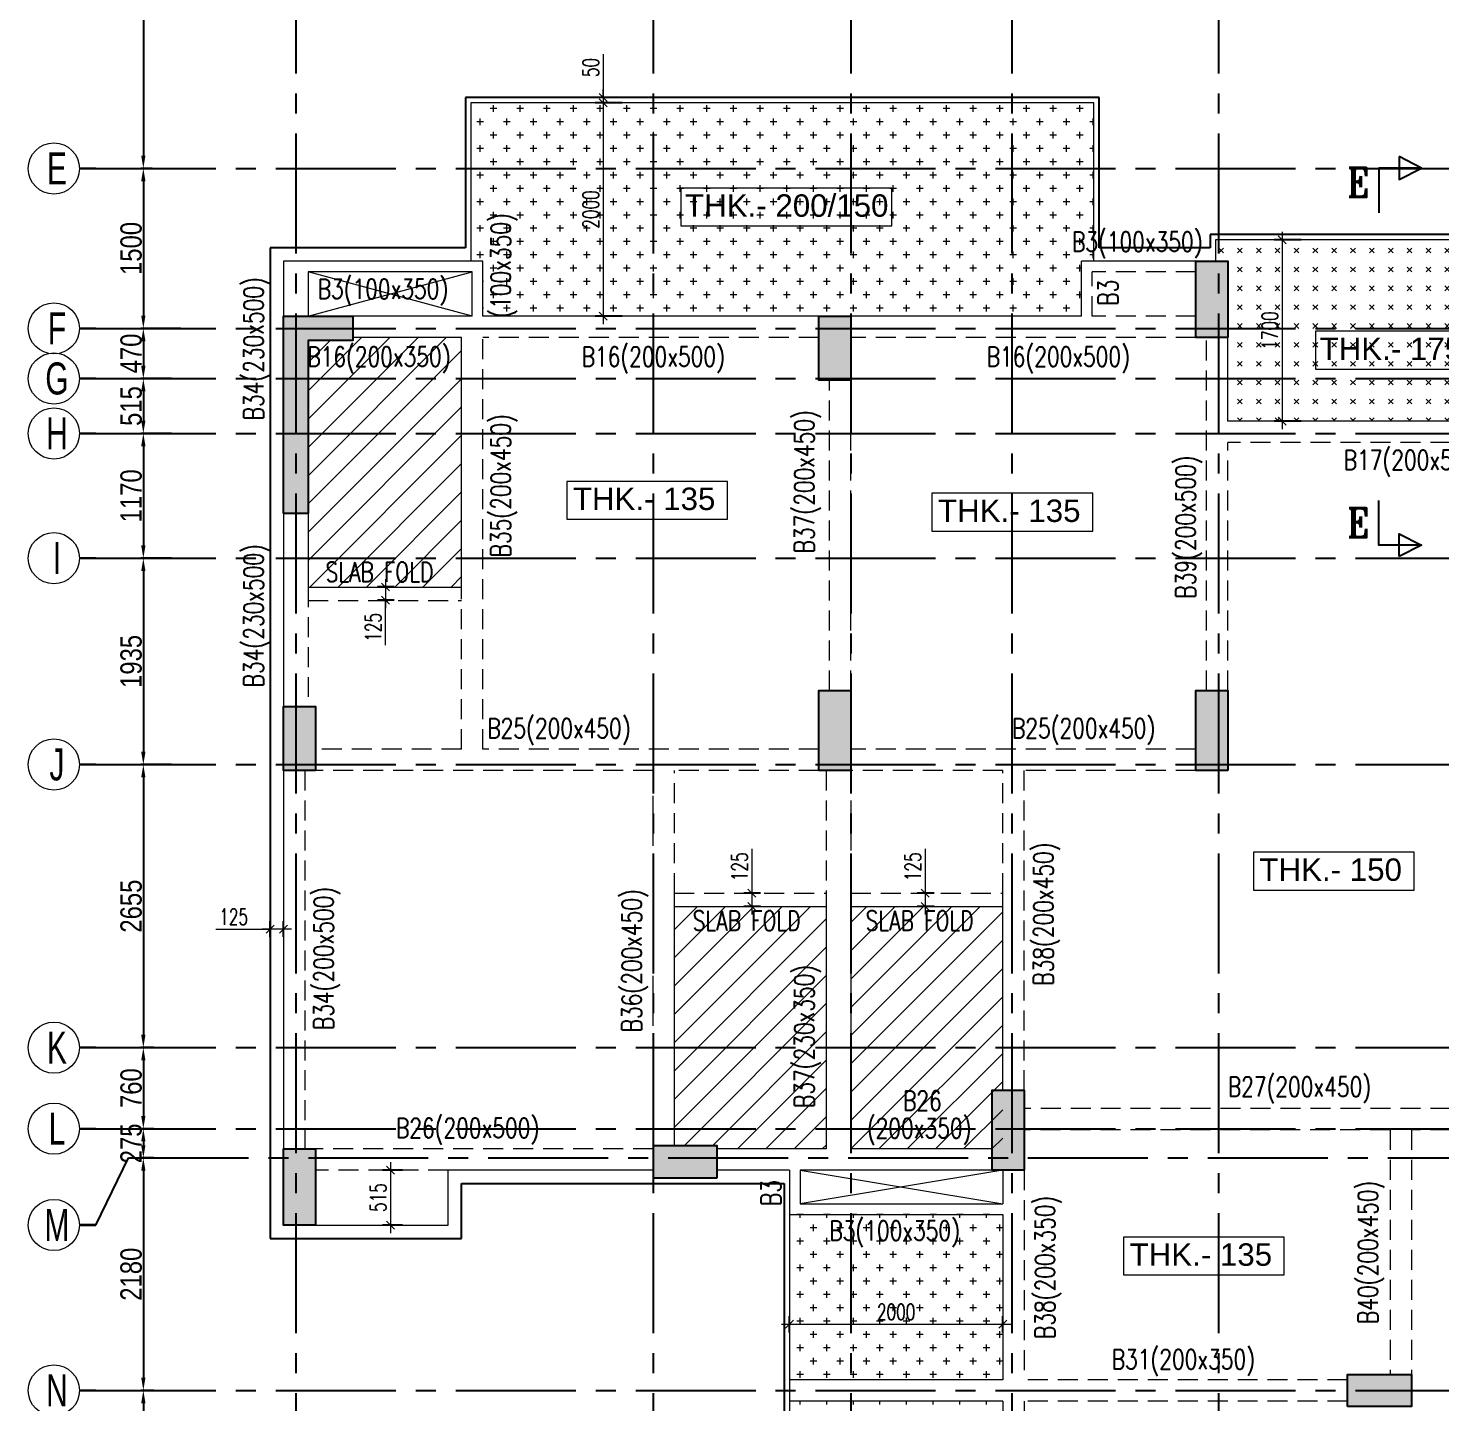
# Model space of a CAD drawing. Header units: millimetres. Extents: x 1255966 to 1543012, y 318612 to 465611.
# Drawn here: x 1363246 to 1376494, y 346053 to 358943 of the extents above; entities that cross this region are included whole.
import ezdxf
from ezdxf.enums import TextEntityAlignment as Align

# ---------------------------------------------------------------- set-up
doc = ezdxf.new("R2010")
doc.units = ezdxf.units.MM
doc.header["$LTSCALE"] = 500
doc.header["$MEASUREMENT"] = 0
doc.header["$PDMODE"] = 34
doc.linetypes.add('HIDDEN', pattern=[0.375, 0.25, -0.125])
doc.linetypes.add('Site$0$CENTER2', pattern=[1.125, 0.75, -0.125, 0.125, -0.125])
doc.layers.get('Defpoints').update_dxf_attribs({"lineweight": 0})
for name, color, linetype in [('3BEAM NO', 6, 'Continuous'), ('GRID', 7, 'Continuous'), ('GRID DIM', 7, 'Continuous'), ('S-COLUMN-HATCH', 253, 'Continuous'), ('S-FRAMING PLAN', 4, 'Continuous'), ('sec', 31, 'Continuous'), ('T BEAM N', 3, 'Continuous'), ('TEXT-20', 3, 'Continuous'), ('TOWER AREA COLUMN.', 6, 'Continuous')]:
    doc.layers.add(name, color=color, linetype=linetype)
for name, color, linetype, lineweight in [('CALL', 1, 'Continuous', 18), ('CUT OUT', 1, 'Continuous', 13), ('dim-M', 1, 'Continuous', 15), ('GRID NO.', 7, 'Continuous', 20), ('HATCH', 1, 'Continuous', 5), ('TEXT 01', 3, 'Continuous', 15), ('TOWER AREA BEAM..', 3, 'Continuous', 20), ('TOWER COL HATCH', 253, 'Continuous', 20)]:
    doc.layers.add(name, color=color, linetype=linetype, lineweight=lineweight)
doc.layers.add('PROJECTION', color=7, linetype='HIDDEN', true_color=0xff4000)
doc.layers.add('STAIR', color=7, linetype='Continuous', true_color=0x3f4f7f)
doc.styles.add('2MM', font='romans.shx', dxfattribs={"width": 0.7})
doc.styles.add('ABHI', font='arial.ttf')
doc.styles.add('D50', font='arial.ttf', dxfattribs={"width": 0.8})
doc.styles.add('RT', font='romant.shx', dxfattribs={"height": 8})
doc.styles.add('S-T', font='romans.shx')
doc.dimstyles.new('INNER DIM', dxfattribs={"dimtxt": 200, "dimasz": 120, "dimexe": 25, "dimexo": 25, "dimgap": 12, "dimtad": 1, "dimdec": 0, "dimrnd": 5, "dimzin": 0, "dimdsep": 46, "dimtxsty": 'D50', "dimcen": 0.09, "dimdle": 25, "dimclrt": 6, "dimadec": 0, "dimazin": 0, "dimtfac": 1, "dimtdec": 0, "dimtofl": 0, "dimtmove": 1, "dimatfit": 3, "dimfxl": 75, "dimtolj": 1, "dimtzin": 0, "dimarcsym": 0})
doc.dimstyles.new('RAJESH', dxfattribs={"dimtxt": 200, "dimasz": 180, "dimexe": 100, "dimexo": 250, "dimgap": 50, "dimtad": 2, "dimdec": 0, "dimrnd": 5, "dimzin": 1, "dimdsep": 46, "dimtxsty": '2MM', "dimblk": 'OBLIQUE', "dimcen": 0, "dimdle": 100, "dimclrd": 1, "dimclre": 1, "dimclrt": 3, "dimadec": 0, "dimazin": 0, "dimtfac": 1, "dimtdec": 0, "dimtix": 1, "dimtmove": 2, "dimatfit": 3, "dimfxl": 1, "dimtolj": 1, "dimlwd": -1, "dimarcsym": 0})
pattern_1 = [(90, (-1381890.62, -304839.69), (-125, 125), [62.5, -187.5]), (180, (-1381859.37, -304808.44), (-125, -125), [62.5, -187.5])]
pattern_2 = [(45, (-1381890.62, -304839.69), (-132.582521, 132.582521), [])]

# ---------------------------------------------------------------- blocks, each defined once
blk = doc.blocks.new('A$Ca8bcdc7a')
at = {"layer": 'HATCH', "ltscale": 10}
h = blk.add_hatch(dxfattribs=at)
h.set_pattern_fill('CROSS', color=1, scale=500, angle=90)
h.set_pattern_definition(pattern_1)
h.paths.add_polyline_path([(-11230, -1285), (-10930, -1285), (-8765, -1285), (-8765, -770), (-8650, -770), (-8650, -389), (-8650, 715), (-14495, 715), (-14495, -770), (-14380, -770), (-14380, -1285)])
h = blk.add_hatch(dxfattribs=at)
h.set_pattern_fill('CROSS', color=1, scale=500, angle=45)
h.set_pattern_definition([(45, (-1381890.62, -304839.69), (0, 176.776695), [62.5, -187.5]), (135, (-1381846.42, -304839.69), (-176.776695, 1e-14), [62.5, -187.5])])
h.paths.add_polyline_path([(-7395, -2270), (-3880, -2270), (-3880, -570), (-7510, -570), (-7510, -770), (-7395, -770)])
h = blk.add_hatch(dxfattribs=at)
h.set_pattern_fill('ANSI31', color=1, scale=1500)
h.set_pattern_definition(pattern_2)
h.paths.add_polyline_path([(-14580, -3825), (-14580, -1485), (-15600, -1485), (-15600, -1515), (-16020, -1515), (-16020, -3135), (-16020, -3825)])
h = blk.add_hatch(dxfattribs=at)
h.set_pattern_fill('ANSI31', color=1, scale=1500)
h.set_pattern_definition(pattern_2)
h.paths.add_polyline_path([(-11160, -6820), (-12585, -6820), (-12585, -9065), (-12185, -9065), (-12185, -9095), (-11160, -9095)])
h = blk.add_hatch(dxfattribs=at)
h.set_pattern_fill('ANSI31', color=1, scale=1500)
h.set_pattern_definition(pattern_2)
h.paths.add_polyline_path([(-9505, -6820), (-10930, -6820), (-10930, -8545), (-10930, -9095), (-9505, -9095)])
h = blk.add_hatch(dxfattribs=at)
h.set_pattern_fill('CROSS', color=1, scale=500, angle=90)
h.set_pattern_definition(pattern_1)
h.paths.add_polyline_path([(-9505, -9710), (-11505, -9710), (-11505, -11260), (-9505, -11260)])
h = blk.add_hatch(dxfattribs=at)
h.set_pattern_fill('CROSS', color=1, scale=500, angle=90)
h.set_pattern_definition(pattern_1)
h.paths.add_polyline_path([(-9505, -11460), (-11505, -11460), (-11505, -13010), (-9505, -13010)])
at = {"layer": 'CUT OUT', "color": 1, "ltscale": 10}
for p, q in [((-16020, -1285), (-14480, -870)), ((-14480, -1285), (-16020, -870)), ((-11405, -9295), (-9505, -9610)), ((-9505, -9295), (-11405, -9610))]:
    blk.add_line(p, q, dxfattribs=at)
at = {"layer": 'S-FRAMING PLAN', "color": 3, "linetype": 'ByBlock', "lineweight": 20, "ltscale": 10}
for p, q in [((-8650, -770), (-8650, -389)), ((-14380, -770), (-16250, -770)), ((-16250, -770), (-16250, -1285)), ((-14380, -1285), (-14380, -770)), ((-8765, -1285), (-8765, -770)), ((-7695, -770), (-8765, -770)), ((-14480, -870), (-16020, -870)), ((-16020, -870), (-16020, -1285)), ((-14480, -1285), (-14480, -870)), ((-14480, -1285), (-15600, -1285)), ((-11230, -1285), (-14380, -1285)), ((-8765, -1285), (-10930, -1285)), ((-14580, -1485), (-15600, -1485)), ((-14580, -3825), (-14580, -1485)), ((-7395, -2270), (-7395, -1485)), ((-4180, -2270), (-7395, -2270)), ((-16250, -3135), (-16250, -4945)), ((-16020, -3135), (-16020, -3825)), ((-16020, -3825), (-14580, -3825)), ((-16250, -5545), (-16250, -9095)), ((-12585, -9065), (-12585, -6695)), ((-9505, -8545), (-9505, -6695)), ((-12585, -6820), (-11160, -6820)), ((-11160, -6820), (-11160, -9095)), ((-10930, -6820), (-10930, -9095)), ((-10930, -6820), (-9505, -6820)), ((-11160, -9095), (-12185, -9095)), ((-9605, -9095), (-10930, -9095)), ((-12785, -9295), (-14705, -9295)), ((-11505, -9295), (-12185, -9295)), ((-11505, -9295), (-11505, -9710)), ((-11405, -9295), (-11405, -9610)), ((-9605, -9295), (-11405, -9295)), ((-9505, -9295), (-9505, -9610)), ((-11405, -9610), (-9505, -9610)), ((-11505, -9710), (-11505, -13425)), ((-11505, -9710), (-9505, -9710)), ((-9505, -9710), (-9505, -11260)), ((-9505, -11260), (-11505, -11260)), ((-9505, -11460), (-11505, -11460)), ((-9505, -11460), (-9505, -13010))]:
    blk.add_line(p, q, dxfattribs=at)
for points in [[(-8650, -417), (-8650, 715), (-14495, 715), (-14495, -770)], [(-3880, -2270), (-3880, -570), (-7510, -570), (-7510, -770)], [(-15950, -9810), (-14705, -9810), (-14705, -9295)]]:
    blk.add_lwpolyline(points, dxfattribs=at)
at = {"layer": 'TOWER AREA BEAM..', "color": 3, "linetype": 'HIDDEN', "ltscale": 1.5}
for p, q in [((-8665, -1285), (-8665, -870)), ((-7695, -870), (-8665, -870)), ((-7695, -1285), (-8665, -1285)), ((-11230, -1485), (-14380, -1485)), ((-14380, -5345), (-14380, -1485)), ((-7695, -1485), (-10930, -1485)), ((-7595, -4795), (-7595, -1485)), ((-11130, -4795), (-11130, -1885)), ((-10930, -4795), (-10930, -1885)), ((-7395, -4795), (-7395, -2470)), ((-4180, -2470), (-7395, -2470)), ((-16020, -3825), (-16020, -4945)), ((-14580, -5345), (-14580, -3825)), ((-16020, -3950), (-14580, -3950)), ((-14580, -5345), (-15950, -5345)), ((-11230, -5345), (-14380, -5345)), ((-7695, -5345), (-10930, -5345)), ((-16050, -5545), (-16050, -9095)), ((-12785, -5545), (-15950, -5545)), ((-12785, -9065), (-12785, -5545)), ((-11230, -5545), (-12585, -5545)), ((-12585, -6695), (-12585, -5545)), ((-11160, -5545), (-11160, -6820)), ((-9505, -5545), (-10930, -5545)), ((-10930, -5545), (-10930, -6820)), ((-9505, -6695), (-9505, -5545)), ((-9305, -8545), (-9305, -5545)), ((-7695, -5545), (-9305, -5545)), ((-12585, -6695), (-11160, -6695)), ((-10930, -6695), (-9505, -6695)), ((-4180, -8715), (-9305, -8715)), ((-5870, -8915), (-9305, -8915)), ((-5870, -8915), (-5870, -11210)), ((-4180, -8915), (-5670, -8915)), ((-5670, -8915), (-5670, -11210)), ((-12785, -9095), (-15950, -9095)), ((-14705, -9295), (-15950, -9295)), ((-9305, -9295), (-9305, -11260)), ((-6270, -11260), (-9305, -11260)), ((-9305, -11460), (-9305, -13425)), ((-6270, -11460), (-9305, -11460))]:
    blk.add_line(p, q, dxfattribs=at)
blk = doc.blocks.new('GRID MARK')
at = {"layer": 'GRID NO.', "const_width": 50}
blk.add_lwpolyline([(0, -541), (0, -891)], dxfattribs=at)
at = {"layer": 'GRID NO.'}
blk.add_circle((0, 0), 541, dxfattribs=at)
at = {"layer": 'GRID NO.', "style": 'D50', "width": 0.8}
blk.add_attdef('Y1', text='', height=500, dxfattribs=at).set_placement((-33, -267), align=Align.CENTER)
blk = doc.blocks.new('*D56')
at = {"layer": 'Defpoints', "color": 0, "linetype": 'Continuous', "transparency": 16777216}
for p in [(1364433, 250049), (1364325, 246784), (1364433, 246784)]:
    blk.add_point(p, dxfattribs=at)
at = {"layer": 'GRID DIM', "color": 0, "linetype": 'Continuous', "lineweight": -2, "transparency": 16777216}
for p, q in [((1364408, 250049), (1364300, 250049)), ((1364408, 246784), (1364300, 246784))]:
    blk.add_line(p, q, dxfattribs=at)
at = {"layer": 'GRID DIM', "linetype": 'Continuous', "lineweight": -2, "transparency": 16777216}
blk.add_line((1364325, 249929), (1364325, 246904), dxfattribs=at)
at = {"layer": 'GRID DIM', "linetype": 'Continuous', "transparency": 16777216}
for points in [[(1364305, 249929), (1364345, 249929), (1364325, 250049)], [(1364305, 246904), (1364345, 246904), (1364325, 246784)]]:
    blk.add_solid(points, dxfattribs=at)
at = {"layer": 'GRID DIM', "linetype": 'Continuous', "transparency": 16777216, "insert": (1364211, 248416), "char_height": 200, "attachment_point": 5, "rotation": 90, "style": 'D50'}
blk.add_mtext('\\A1;3265', dxfattribs=at)
blk = doc.blocks.new('*D57')
at = {"layer": 'Defpoints', "color": 0, "linetype": 'Continuous', "transparency": 16777216}
for p in [(1364433, 246784), (1364325, 245284), (1364703, 245284)]:
    blk.add_point(p, dxfattribs=at)
at = {"layer": 'GRID DIM', "color": 0, "linetype": 'Continuous', "lineweight": -2, "transparency": 16777216}
for p, q in [((1364408, 246784), (1364300, 246784)), ((1364678, 245284), (1364300, 245284))]:
    blk.add_line(p, q, dxfattribs=at)
at = {"layer": 'GRID DIM', "linetype": 'Continuous', "lineweight": -2, "transparency": 16777216}
blk.add_line((1364325, 246664), (1364325, 245404), dxfattribs=at)
at = {"layer": 'GRID DIM', "linetype": 'Continuous', "transparency": 16777216}
for points in [[(1364305, 246664), (1364345, 246664), (1364325, 246784)], [(1364305, 245404), (1364345, 245404), (1364325, 245284)]]:
    blk.add_solid(points, dxfattribs=at)
at = {"layer": 'GRID DIM', "linetype": 'Continuous', "transparency": 16777216, "insert": (1364211, 246034), "char_height": 200, "attachment_point": 5, "rotation": 90, "style": 'D50'}
blk.add_mtext('\\A1;1500', dxfattribs=at)
blk = doc.blocks.new('*D58')
at = {"layer": 'Defpoints', "color": 0, "linetype": 'Continuous', "transparency": 16777216}
for p in [(1364703, 245284), (1364325, 244814), (1364613, 244814)]:
    blk.add_point(p, dxfattribs=at)
at = {"layer": 'GRID DIM', "color": 0, "linetype": 'Continuous', "lineweight": -2, "transparency": 16777216}
for p, q in [((1364678, 245284), (1364300, 245284)), ((1364588, 244814), (1364300, 244814))]:
    blk.add_line(p, q, dxfattribs=at)
at = {"layer": 'GRID DIM', "linetype": 'Continuous', "lineweight": -2, "transparency": 16777216}
blk.add_line((1364325, 245164), (1364325, 244934), dxfattribs=at)
at = {"layer": 'GRID DIM', "linetype": 'Continuous', "transparency": 16777216}
for points in [[(1364305, 245164), (1364345, 245164), (1364325, 245284)], [(1364305, 244934), (1364345, 244934), (1364325, 244814)]]:
    blk.add_solid(points, dxfattribs=at)
at = {"layer": 'GRID DIM', "linetype": 'Continuous', "transparency": 16777216, "insert": (1364211, 245049), "char_height": 200, "attachment_point": 5, "rotation": 90, "style": 'D50'}
blk.add_mtext('\\A1;470', dxfattribs=at)
blk = doc.blocks.new('*D59')
at = {"layer": 'Defpoints', "color": 0, "linetype": 'Continuous', "transparency": 16777216}
for p in [(1364613, 244814), (1364325, 244299), (1364613, 244299)]:
    blk.add_point(p, dxfattribs=at)
at = {"layer": 'GRID DIM', "color": 0, "linetype": 'Continuous', "lineweight": -2, "transparency": 16777216}
for p, q in [((1364588, 244814), (1364300, 244814)), ((1364588, 244299), (1364300, 244299))]:
    blk.add_line(p, q, dxfattribs=at)
at = {"layer": 'GRID DIM', "linetype": 'Continuous', "lineweight": -2, "transparency": 16777216}
blk.add_line((1364325, 244694), (1364325, 244419), dxfattribs=at)
at = {"layer": 'GRID DIM', "linetype": 'Continuous', "transparency": 16777216}
for points in [[(1364305, 244694), (1364345, 244694), (1364325, 244814)], [(1364305, 244419), (1364345, 244419), (1364325, 244299)]]:
    blk.add_solid(points, dxfattribs=at)
at = {"layer": 'GRID DIM', "linetype": 'Continuous', "transparency": 16777216, "insert": (1364211, 244556), "char_height": 200, "attachment_point": 5, "rotation": 90, "style": 'D50'}
blk.add_mtext('\\A1;515', dxfattribs=at)
blk = doc.blocks.new('*D60')
at = {"layer": 'Defpoints', "color": 0, "linetype": 'Continuous', "transparency": 16777216}
for p in [(1364613, 244299), (1364325, 243129), (1364613, 243129)]:
    blk.add_point(p, dxfattribs=at)
at = {"layer": 'GRID DIM', "color": 0, "linetype": 'Continuous', "lineweight": -2, "transparency": 16777216}
for p, q in [((1364588, 244299), (1364300, 244299)), ((1364588, 243129), (1364300, 243129))]:
    blk.add_line(p, q, dxfattribs=at)
at = {"layer": 'GRID DIM', "linetype": 'Continuous', "lineweight": -2, "transparency": 16777216}
blk.add_line((1364325, 244179), (1364325, 243249), dxfattribs=at)
at = {"layer": 'GRID DIM', "linetype": 'Continuous', "transparency": 16777216}
for points in [[(1364305, 244179), (1364345, 244179), (1364325, 244299)], [(1364305, 243249), (1364345, 243249), (1364325, 243129)]]:
    blk.add_solid(points, dxfattribs=at)
at = {"layer": 'GRID DIM', "linetype": 'Continuous', "transparency": 16777216, "insert": (1364211, 243714), "char_height": 200, "attachment_point": 5, "rotation": 90, "style": 'D50'}
blk.add_mtext('\\A1;1170', dxfattribs=at)
blk = doc.blocks.new('*D61')
at = {"layer": 'Defpoints', "color": 0, "linetype": 'Continuous', "transparency": 16777216}
for p in [(1364613, 243129), (1364325, 241194), (1364613, 241194)]:
    blk.add_point(p, dxfattribs=at)
at = {"layer": 'GRID DIM', "color": 0, "linetype": 'Continuous', "lineweight": -2, "transparency": 16777216}
for p, q in [((1364588, 243129), (1364300, 243129)), ((1364588, 241194), (1364300, 241194))]:
    blk.add_line(p, q, dxfattribs=at)
at = {"layer": 'GRID DIM', "linetype": 'Continuous', "lineweight": -2, "transparency": 16777216}
blk.add_line((1364325, 243009), (1364325, 241314), dxfattribs=at)
at = {"layer": 'GRID DIM', "linetype": 'Continuous', "transparency": 16777216}
for points in [[(1364305, 243009), (1364345, 243009), (1364325, 243129)], [(1364305, 241314), (1364345, 241314), (1364325, 241194)]]:
    blk.add_solid(points, dxfattribs=at)
at = {"layer": 'GRID DIM', "linetype": 'Continuous', "transparency": 16777216, "insert": (1364211, 242161), "char_height": 200, "attachment_point": 5, "rotation": 90, "style": 'D50'}
blk.add_mtext('\\A1;1935', dxfattribs=at)
blk = doc.blocks.new('*D62')
at = {"layer": 'Defpoints', "color": 0, "linetype": 'Continuous', "transparency": 16777216}
for p in [(1364613, 241194), (1364325, 238539), (1364447, 238539)]:
    blk.add_point(p, dxfattribs=at)
at = {"layer": 'GRID DIM', "color": 0, "linetype": 'Continuous', "lineweight": -2, "transparency": 16777216}
for p, q in [((1364588, 241194), (1364300, 241194)), ((1364422, 238539), (1364300, 238539))]:
    blk.add_line(p, q, dxfattribs=at)
at = {"layer": 'GRID DIM', "linetype": 'Continuous', "lineweight": -2, "transparency": 16777216}
blk.add_line((1364325, 241074), (1364325, 238659), dxfattribs=at)
at = {"layer": 'GRID DIM', "linetype": 'Continuous', "transparency": 16777216}
for points in [[(1364305, 241074), (1364345, 241074), (1364325, 241194)], [(1364305, 238659), (1364345, 238659), (1364325, 238539)]]:
    blk.add_solid(points, dxfattribs=at)
at = {"layer": 'GRID DIM', "linetype": 'Continuous', "transparency": 16777216, "insert": (1364211, 239866), "char_height": 200, "attachment_point": 5, "rotation": 90, "style": 'D50'}
blk.add_mtext('\\A1;2655', dxfattribs=at)
blk = doc.blocks.new('*D63')
at = {"layer": 'Defpoints', "color": 0, "linetype": 'Continuous', "transparency": 16777216}
for p in [(1364447, 238539), (1364325, 237779), (1364447, 237779)]:
    blk.add_point(p, dxfattribs=at)
at = {"layer": 'GRID DIM', "color": 0, "linetype": 'Continuous', "lineweight": -2, "transparency": 16777216}
for p, q in [((1364422, 238539), (1364300, 238539)), ((1364422, 237779), (1364300, 237779))]:
    blk.add_line(p, q, dxfattribs=at)
at = {"layer": 'GRID DIM', "linetype": 'Continuous', "lineweight": -2, "transparency": 16777216}
blk.add_line((1364325, 238419), (1364325, 237899), dxfattribs=at)
at = {"layer": 'GRID DIM', "linetype": 'Continuous', "transparency": 16777216}
for points in [[(1364305, 238419), (1364345, 238419), (1364325, 238539)], [(1364305, 237899), (1364345, 237899), (1364325, 237779)]]:
    blk.add_solid(points, dxfattribs=at)
at = {"layer": 'GRID DIM', "linetype": 'Continuous', "transparency": 16777216, "insert": (1364211, 238159), "char_height": 200, "attachment_point": 5, "rotation": 90, "style": 'D50'}
blk.add_mtext('\\A1;760', dxfattribs=at)
blk = doc.blocks.new('*D64')
at = {"layer": 'Defpoints', "color": 0, "linetype": 'Continuous', "transparency": 16777216}
for p in [(1364447, 237779), (1364325, 237504), (1364447, 237504)]:
    blk.add_point(p, dxfattribs=at)
at = {"layer": 'GRID DIM', "color": 0, "linetype": 'Continuous', "lineweight": -2, "transparency": 16777216}
for p, q in [((1364422, 237779), (1364300, 237779)), ((1364422, 237504), (1364300, 237504))]:
    blk.add_line(p, q, dxfattribs=at)
at = {"layer": 'GRID DIM', "linetype": 'Continuous', "lineweight": -2, "transparency": 16777216}
blk.add_line((1364325, 237659), (1364325, 237624), dxfattribs=at)
at = {"layer": 'GRID DIM', "linetype": 'Continuous', "transparency": 16777216}
for points in [[(1364305, 237659), (1364345, 237659), (1364325, 237779)], [(1364305, 237624), (1364345, 237624), (1364325, 237504)]]:
    blk.add_solid(points, dxfattribs=at)
at = {"layer": 'GRID DIM', "linetype": 'Continuous', "transparency": 16777216, "insert": (1364211, 237641), "char_height": 200, "attachment_point": 5, "rotation": 90, "style": 'D50'}
blk.add_mtext('\\A1;275', dxfattribs=at)
blk = doc.blocks.new('*D65')
at = {"layer": 'Defpoints', "color": 0, "linetype": 'Continuous', "transparency": 16777216}
for p in [(1364447, 237504), (1364325, 235324), (1364447, 235324)]:
    blk.add_point(p, dxfattribs=at)
at = {"layer": 'GRID DIM', "color": 0, "linetype": 'Continuous', "lineweight": -2, "transparency": 16777216}
for p, q in [((1364422, 237504), (1364300, 237504)), ((1364422, 235324), (1364300, 235324))]:
    blk.add_line(p, q, dxfattribs=at)
at = {"layer": 'GRID DIM', "linetype": 'Continuous', "lineweight": -2, "transparency": 16777216}
blk.add_line((1364325, 237384), (1364325, 235444), dxfattribs=at)
at = {"layer": 'GRID DIM', "linetype": 'Continuous', "transparency": 16777216}
for points in [[(1364305, 237384), (1364345, 237384), (1364325, 237504)], [(1364305, 235444), (1364345, 235444), (1364325, 235324)]]:
    blk.add_solid(points, dxfattribs=at)
at = {"layer": 'GRID DIM', "linetype": 'Continuous', "transparency": 16777216, "insert": (1364211, 236414), "char_height": 200, "attachment_point": 5, "rotation": 90, "style": 'D50'}
blk.add_mtext('\\A1;2180', dxfattribs=at)
blk = doc.blocks.new('*D66')
at = {"layer": 'Defpoints', "color": 0, "linetype": 'Continuous', "transparency": 16777216}
for p in [(1364447, 235324), (1364325, 233144), (1364447, 233144)]:
    blk.add_point(p, dxfattribs=at)
at = {"layer": 'GRID DIM', "color": 0, "linetype": 'Continuous', "lineweight": -2, "transparency": 16777216}
for p, q in [((1364422, 235324), (1364300, 235324)), ((1364422, 233144), (1364300, 233144))]:
    blk.add_line(p, q, dxfattribs=at)
at = {"layer": 'GRID DIM', "linetype": 'Continuous', "lineweight": -2, "transparency": 16777216}
blk.add_line((1364325, 235204), (1364325, 233264), dxfattribs=at)
at = {"layer": 'GRID DIM', "linetype": 'Continuous', "transparency": 16777216}
for points in [[(1364305, 235204), (1364345, 235204), (1364325, 235324)], [(1364305, 233264), (1364345, 233264), (1364325, 233144)]]:
    blk.add_solid(points, dxfattribs=at)
at = {"layer": 'GRID DIM', "linetype": 'Continuous', "transparency": 16777216, "insert": (1364211, 234234), "char_height": 200, "attachment_point": 5, "rotation": 90, "style": 'D50'}
blk.add_mtext('\\A1;2180', dxfattribs=at)
blk = doc.blocks.new('_Oblique')
at = {"color": 0, "linetype": 'ByBlock', "lineweight": -2}
blk.add_line((-0.5, -0.5), (0.5, 0.5), dxfattribs=at)
blk = doc.blocks.new('*D69')
at = {"layer": 'Defpoints', "color": 0, "ltscale": 100, "transparency": 16777216}
for p in [(1366718, 353703), (1366596, 353578), (1366718, 353578)]:
    blk.add_point(p, dxfattribs=at)
at = {"layer": 'dim-M', "color": 1, "ltscale": 100, "transparency": 16777216}
for p, q in [((1366596, 353778), (1366596, 353503)), ((1366596, 353156), (1366596, 353578))]:
    blk.add_line(p, q, dxfattribs=at)
at = {"layer": 'dim-M', "color": 1, "lineweight": -2, "ltscale": 100, "transparency": 16777216}
for p, q in [((1366678, 353703), (1366521, 353703)), ((1366678, 353578), (1366521, 353578))]:
    blk.add_line(p, q, dxfattribs=at)
at = {"layer": 'dim-M', "color": 1, "ltscale": 100, "transparency": 16777216, "xscale": 75, "yscale": 75, "zscale": 75}
for p, rotation in [((1366596, 353703), 90), ((1366596, 353578), 270)]:
    blk.add_blockref('_Oblique', p, dxfattribs=dict(at, rotation=rotation))
at = {"layer": 'dim-M', "color": 3, "ltscale": 100, "transparency": 16777216, "insert": (1366481, 353324), "char_height": 150, "attachment_point": 5, "rotation": 90, "style": '2MM'}
blk.add_mtext('\\A1;125', dxfattribs=at)
blk = doc.blocks.new('*D70')
at = {"layer": 'Defpoints', "color": 0, "ltscale": 100, "transparency": 16777216}
for p in [(1370155, 350833), (1370033, 350708), (1370155, 350708)]:
    blk.add_point(p, dxfattribs=at)
at = {"layer": 'dim-M', "color": 1, "ltscale": 100, "transparency": 16777216}
for p, q in [((1370033, 351246), (1370033, 350833)), ((1370033, 350908), (1370033, 350633))]:
    blk.add_line(p, q, dxfattribs=at)
at = {"layer": 'dim-M', "color": 1, "lineweight": -2, "ltscale": 100, "transparency": 16777216}
for p, q in [((1370115, 350833), (1369958, 350833)), ((1370115, 350708), (1369958, 350708))]:
    blk.add_line(p, q, dxfattribs=at)
at = {"layer": 'dim-M', "color": 1, "ltscale": 100, "transparency": 16777216, "xscale": 75, "yscale": 75, "zscale": 75}
for p, rotation in [((1370033, 350833), 90), ((1370033, 350708), 270)]:
    blk.add_blockref('_Oblique', p, dxfattribs=dict(at, rotation=rotation))
at = {"layer": 'dim-M', "color": 3, "ltscale": 100, "transparency": 16777216, "insert": (1369918, 351079), "char_height": 150, "attachment_point": 5, "rotation": 90, "style": '2MM'}
blk.add_mtext('\\A1;125', dxfattribs=at)
blk = doc.blocks.new('*D75')
at = {"layer": 'Defpoints', "color": 0, "ltscale": 100, "transparency": 16777216}
for p in [(1371782, 350833), (1371659, 350708), (1371782, 350708)]:
    blk.add_point(p, dxfattribs=at)
at = {"layer": 'dim-M', "color": 1, "ltscale": 100, "transparency": 16777216}
for p, q in [((1371659, 351246), (1371659, 350833)), ((1371659, 350908), (1371659, 350633))]:
    blk.add_line(p, q, dxfattribs=at)
at = {"layer": 'dim-M', "color": 1, "lineweight": -2, "ltscale": 100, "transparency": 16777216}
for p, q in [((1371742, 350833), (1371584, 350833)), ((1371742, 350708), (1371584, 350708))]:
    blk.add_line(p, q, dxfattribs=at)
at = {"layer": 'dim-M', "color": 1, "ltscale": 100, "transparency": 16777216, "xscale": 75, "yscale": 75, "zscale": 75}
for p, rotation in [((1371659, 350833), 90), ((1371659, 350708), 270)]:
    blk.add_blockref('_Oblique', p, dxfattribs=dict(at, rotation=rotation))
at = {"layer": 'dim-M', "color": 3, "ltscale": 100, "transparency": 16777216, "insert": (1371544, 351079), "char_height": 150, "attachment_point": 5, "rotation": 90, "style": '2MM'}
blk.add_mtext('\\A1;125', dxfattribs=at)
blk = doc.blocks.new('3tgra')
at = {"layer": 'TOWER COL HATCH'}
h = blk.add_hatch(color=253, dxfattribs=at)
h.dxf.hatch_style = 1
h.paths.add_polyline_path([(1374496, 84657), (1374196, 84657), (1374196, 85372), (1374496, 85372)])
h = blk.add_hatch(color=253, dxfattribs=at)
h.dxf.hatch_style = 1
h.paths.add_polyline_path([(1365641, 83007), (1365641, 84857), (1366291, 84857), (1366291, 84627), (1365871, 84627), (1365871, 83007)])
h = blk.add_hatch(color=253, dxfattribs=at)
h.dxf.hatch_style = 1
h.paths.add_polyline_path([(1370961, 84257), (1370661, 84257), (1370661, 84857), (1370961, 84857)])
h = blk.add_hatch(color=253, dxfattribs=at)
h.dxf.hatch_style = 1
h.paths.add_polyline_path([(1370961, 80597), (1370661, 80597), (1370661, 81347), (1370961, 81347)])
h = blk.add_hatch(color=253, dxfattribs=at)
h.dxf.hatch_style = 1
h.paths.add_polyline_path([(1374496, 80597), (1374196, 80597), (1374196, 81347), (1374496, 81347)])
h = blk.add_hatch(color=253, dxfattribs=at)
h.dxf.hatch_style = 1
h.paths.add_polyline_path([(1365941, 80597), (1365641, 80597), (1365641, 81197), (1365941, 81197)])
h = blk.add_hatch(color=253, dxfattribs=at)
h.dxf.hatch_style = 1
h.paths.add_polyline_path([(1372586, 76847), (1372286, 76847), (1372286, 77597), (1372586, 77597)])
h = blk.add_hatch(color=253, dxfattribs=at)
h.dxf.hatch_style = 1
h.paths.add_polyline_path([(1365941, 76332), (1365641, 76332), (1365641, 77047), (1365941, 77047)])
h = blk.add_hatch(color=253, dxfattribs=at)
h.dxf.hatch_style = 1
h.paths.add_polyline_path([(1369706, 76777), (1369706, 77077), (1369106, 77077), (1369106, 76777)])
h = blk.add_hatch(color=253, dxfattribs=at)
h.dxf.hatch_style = 1
h.paths.add_polyline_path([(1375620, 74632), (1375620, 74932), (1376220, 74932), (1376220, 74632)])
at = {"layer": 'TOWER AREA COLUMN.', "color": 4}
for points in [[(1374496, 84657), (1374196, 84657), (1374196, 85372), (1374496, 85372)], [(1370961, 84257), (1370661, 84257), (1370661, 84857), (1370961, 84857)], [(1370961, 80597), (1370661, 80597), (1370661, 81347), (1370961, 81347)], [(1374496, 80597), (1374196, 80597), (1374196, 81347), (1374496, 81347)], [(1365941, 80597), (1365641, 80597), (1365641, 81197), (1365941, 81197)], [(1372586, 76847), (1372286, 76847), (1372286, 77597), (1372586, 77597)], [(1365941, 76332), (1365641, 76332), (1365641, 77047), (1365941, 77047)], [(1369706, 76777), (1369706, 77077), (1369106, 77077), (1369106, 76777)], [(1375620, 74632), (1375620, 74932), (1376220, 74932), (1376220, 74632)]]:
    blk.add_lwpolyline(points, close=True, dxfattribs=at)
blk.add_lwpolyline([(1365641, 83007), (1365641, 84857), (1366291, 84857), (1366291, 84627), (1365871, 84627), (1365871, 83007), (1365641, 83007)], dxfattribs=at)
blk = doc.blocks.new('*D583')
at = {"layer": 'Defpoints', "color": 0, "ltscale": 100, "transparency": 16777216}
for p in [(1366796, 348233), (1366644, 347718), (1366796, 347718)]:
    blk.add_point(p, dxfattribs=at)
at = {"layer": 'dim-M', "color": 1, "ltscale": 100, "transparency": 16777216}
blk.add_line((1366644, 348308), (1366644, 347643), dxfattribs=at)
at = {"layer": 'dim-M', "color": 1, "lineweight": -2, "ltscale": 100, "transparency": 16777216}
for p, q in [((1366756, 348233), (1366569, 348233)), ((1366756, 347718), (1366569, 347718))]:
    blk.add_line(p, q, dxfattribs=at)
at = {"layer": 'dim-M', "color": 1, "ltscale": 100, "transparency": 16777216, "xscale": 75, "yscale": 75, "zscale": 75}
for p, rotation in [((1366644, 348233), 90), ((1366644, 347718), 270)]:
    blk.add_blockref('_Oblique', p, dxfattribs=dict(at, rotation=rotation))
at = {"layer": 'dim-M', "color": 3, "ltscale": 100, "transparency": 16777216, "insert": (1366529, 347976), "char_height": 150, "attachment_point": 5, "rotation": 90, "style": '2MM'}
blk.add_mtext('\\A1;515', dxfattribs=at)
blk = doc.blocks.new('*D685')
at = {"layer": 'Defpoints', "color": 0, "ltscale": 100, "transparency": 16777216}
for p in [(1368855, 358243), (1368637, 356243), (1368855, 356243)]:
    blk.add_point(p, dxfattribs=at)
at = {"layer": 'dim-M', "color": 1, "ltscale": 100, "transparency": 16777216}
blk.add_line((1368637, 358318), (1368637, 356168), dxfattribs=at)
at = {"layer": 'dim-M', "color": 1, "lineweight": -2, "ltscale": 100, "transparency": 16777216}
for p, q in [((1368815, 358243), (1368562, 358243)), ((1368815, 356243), (1368562, 356243))]:
    blk.add_line(p, q, dxfattribs=at)
at = {"layer": 'dim-M', "color": 1, "ltscale": 100, "transparency": 16777216, "xscale": 75, "yscale": 75, "zscale": 75}
for p, rotation in [((1368637, 358243), 90), ((1368637, 356243), 270)]:
    blk.add_blockref('_Oblique', p, dxfattribs=dict(at, rotation=rotation))
at = {"layer": 'dim-M', "color": 3, "ltscale": 100, "transparency": 16777216, "insert": (1368522, 357243), "char_height": 150, "attachment_point": 5, "rotation": 90, "style": '2MM'}
blk.add_mtext('\\A1;2000', dxfattribs=at)
blk = doc.blocks.new('*D686')
at = {"layer": 'Defpoints', "color": 0, "ltscale": 100, "transparency": 16777216}
for p in [(1375225, 356958), (1375007, 355258), (1375225, 355258)]:
    blk.add_point(p, dxfattribs=at)
at = {"layer": 'dim-M', "color": 1, "lineweight": -2, "ltscale": 100, "transparency": 16777216}
for p, q in [((1375185, 356958), (1374932, 356958)), ((1375185, 355258), (1374932, 355258))]:
    blk.add_line(p, q, dxfattribs=at)
at = {"layer": 'dim-M', "color": 1, "ltscale": 100, "transparency": 16777216}
blk.add_line((1375007, 357033), (1375007, 355183), dxfattribs=at)
at = {"layer": 'dim-M', "color": 1, "ltscale": 100, "transparency": 16777216, "xscale": 75, "yscale": 75, "zscale": 75}
for p, rotation in [((1375007, 356958), 90), ((1375007, 355258), 270)]:
    blk.add_blockref('_Oblique', p, dxfattribs=dict(at, rotation=rotation))
at = {"layer": 'dim-M', "color": 3, "ltscale": 100, "transparency": 16777216, "insert": (1374892, 356108), "char_height": 150, "attachment_point": 5, "rotation": 90, "style": '2MM'}
blk.add_mtext('\\A1;1700', dxfattribs=at)
blk = doc.blocks.new('*D688')
at = {"layer": 'Defpoints', "color": 0, "ltscale": 100, "transparency": 16777216}
for p in [(1372386, 346789), (1370386, 346670), (1372386, 346670)]:
    blk.add_point(p, dxfattribs=at)
at = {"layer": 'dim-M', "color": 1, "lineweight": -2, "ltscale": 100, "transparency": 16777216}
for p, q in [((1370386, 346710), (1370386, 346864)), ((1372386, 346710), (1372386, 346864))]:
    blk.add_line(p, q, dxfattribs=at)
at = {"layer": 'dim-M', "color": 1, "ltscale": 100, "transparency": 16777216}
blk.add_line((1370311, 346789), (1372461, 346789), dxfattribs=at)
at = {"layer": 'dim-M', "color": 1, "ltscale": 100, "transparency": 16777216, "xscale": 75, "yscale": 75, "zscale": 75, "rotation": 180}
blk.add_blockref('_Oblique', (1370386, 346789), dxfattribs=at)
at = {"layer": 'dim-M', "color": 1, "ltscale": 100, "transparency": 16777216, "xscale": 75, "yscale": 75, "zscale": 75}
blk.add_blockref('_Oblique', (1372386, 346789), dxfattribs=at)
at = {"layer": 'dim-M', "color": 3, "ltscale": 100, "transparency": 16777216, "insert": (1371386, 346904), "char_height": 150, "attachment_point": 5, "style": '2MM'}
blk.add_mtext('\\A1;2000', dxfattribs=at)
blk = doc.blocks.new('*D690')
at = {"layer": 'Defpoints', "color": 0, "ltscale": 100, "transparency": 16777216}
for p in [(1365516, 350495), (1365516, 350382), (1365641, 350382)]:
    blk.add_point(p, dxfattribs=at)
at = {"layer": 'dim-M', "color": 1, "lineweight": -2, "ltscale": 100, "transparency": 16777216}
for p, q in [((1365516, 350422), (1365516, 350570)), ((1365641, 350422), (1365641, 350570))]:
    blk.add_line(p, q, dxfattribs=at)
at = {"layer": 'dim-M', "color": 1, "ltscale": 100, "transparency": 16777216}
for p, q in [((1365005, 350495), (1365516, 350495)), ((1365716, 350495), (1365441, 350495))]:
    blk.add_line(p, q, dxfattribs=at)
at = {"layer": 'dim-M', "color": 1, "ltscale": 100, "transparency": 16777216, "xscale": 75, "yscale": 75, "zscale": 75, "rotation": 180}
blk.add_blockref('_Oblique', (1365516, 350495), dxfattribs=at)
at = {"layer": 'dim-M', "color": 1, "ltscale": 100, "transparency": 16777216, "xscale": 75, "yscale": 75, "zscale": 75}
blk.add_blockref('_Oblique', (1365641, 350495), dxfattribs=at)
at = {"layer": 'dim-M', "color": 3, "ltscale": 100, "transparency": 16777216, "insert": (1365172, 350610), "char_height": 150, "attachment_point": 5, "style": '2MM'}
blk.add_mtext('\\A1;125', dxfattribs=at)
blk = doc.blocks.new('*D708')
at = {"layer": 'Defpoints', "color": 0, "ltscale": 100, "transparency": 16777216}
for p in [(1368855, 358293), (1368637, 358243), (1368855, 358243)]:
    blk.add_point(p, dxfattribs=at)
at = {"layer": 'dim-M', "color": 1, "ltscale": 100, "transparency": 16777216}
for p, q in [((1368637, 358700), (1368637, 358293)), ((1368637, 358293), (1368637, 358368)), ((1368637, 358293), (1368637, 358243)), ((1368637, 358293), (1368637, 358243)), ((1368637, 358243), (1368637, 358168))]:
    blk.add_line(p, q, dxfattribs=at)
at = {"layer": 'dim-M', "color": 1, "lineweight": -2, "ltscale": 100, "transparency": 16777216}
for p, q in [((1368815, 358293), (1368562, 358293)), ((1368815, 358243), (1368562, 358243))]:
    blk.add_line(p, q, dxfattribs=at)
at = {"layer": 'dim-M', "color": 1, "ltscale": 100, "transparency": 16777216, "xscale": 75, "yscale": 75, "zscale": 75}
for p, rotation in [((1368637, 358293), 270), ((1368637, 358243), 90)]:
    blk.add_blockref('_Oblique', p, dxfattribs=dict(at, rotation=rotation))
at = {"layer": 'dim-M', "color": 3, "ltscale": 100, "transparency": 16777216, "insert": (1368522, 358575), "char_height": 150, "attachment_point": 5, "rotation": 90, "style": '2MM'}
blk.add_mtext('\\A1;50', dxfattribs=at)
blk = doc.blocks.new('A$C23cda4c2')
at = {"layer": 'CALL', "color": 7, "linetype": 'Continuous', "ltscale": 10}
blk.add_lwpolyline([(754, 0), (-754, 0), (-754, -355), (754, -355)], close=True, dxfattribs=at)
at = {"layer": 'TEXT 01', "color": 2, "linetype": 'Continuous', "style": 'ABHI'}
blk.add_text('THK.- 135', height=210, dxfattribs=at).set_placement((-697, -269, -4))
blk = doc.blocks.new('EEE')
at = {"layer": 'GRID', "color": 16, "linetype": 'Site$0$CENTER2', "ltscale": 3}
for points in [[(1365755.6, 258923.2), (1365755.6, 223711.9)], [(1369105.6, 258923.2), (1369105.6, 223711.9)], [(1370960.6, 258923.2), (1370960.6, 223711.9)], [(1372470.6, 258923.2), (1372470.6, 223711.9)], [(1374410.6, 258923.2), (1374410.6, 223711.9)], [(1363880.9, 246783.6), (1442964.5, 246783.6)], [(1363880.9, 245284), (1442964.5, 245284)], [(1363880.9, 244813.8), (1442964.5, 244813.8)], [(1363880.9, 244299), (1442964.5, 244299)], [(1363880.9, 243128.8), (1442964.5, 243128.8)], [(1363880.9, 241193.8), (1442964.5, 241193.8)], [(1363880.9, 238538.8), (1442964.5, 238538.8)], [(1363880.9, 237778.8), (1442964.5, 237778.8)], [(1363880.9, 236875.5), (1364185.2, 237504), (1442964.5, 237504)], [(1363880.9, 235324.1), (1442964.5, 235324.1)]]:
    blk.add_lwpolyline(points, dxfattribs=at)
at = {"layer": 'GRID NO.'}
ref = blk.add_blockref('GRID MARK', (1363485.6, 246783.6), dxfattribs=dict(at, xscale=0.443520000003279, yscale=0.443520000003279, zscale=0.443520000003279, rotation=90))
ref.add_attrib('Y1', 'E', dxfattribs={"height": 300, "style": 'D50', "width": 0.669886}).set_placement((1363514.6, 246784.7), align=Align.MIDDLE_CENTER)
ref = blk.add_blockref('GRID MARK', (1363485.6, 245284), dxfattribs=dict(at, xscale=0.443520000003279, yscale=0.443520000003279, zscale=0.443520000003279, rotation=90))
ref.add_attrib('Y1', 'F', dxfattribs={"height": 300, "style": 'D50', "width": 0.669886}).set_placement((1363514.6, 245285), align=Align.MIDDLE_CENTER)
ref = blk.add_blockref('GRID MARK', (1363485.6, 244813.8), dxfattribs=dict(at, xscale=0.443520000003279, yscale=0.443520000003279, zscale=0.443520000003279, rotation=90))
ref.add_attrib('Y1', 'G', dxfattribs={"height": 300, "style": 'D50', "width": 0.669886}).set_placement((1363514.6, 244814.8), align=Align.MIDDLE_CENTER)
ref = blk.add_blockref('GRID MARK', (1363485.6, 244299), dxfattribs=dict(at, xscale=0.443520000003279, yscale=0.443520000003279, zscale=0.443520000003279, rotation=90))
ref.add_attrib('Y1', 'H', dxfattribs={"height": 300, "style": 'D50', "width": 0.669886}).set_placement((1363514.6, 244300), align=Align.MIDDLE_CENTER)
ref = blk.add_blockref('GRID MARK', (1363485.6, 243128.8), dxfattribs=dict(at, xscale=0.443520000003279, yscale=0.443520000003279, zscale=0.443520000003279, rotation=90))
ref.add_attrib('Y1', 'I', dxfattribs={"height": 300, "style": 'D50', "width": 0.669886}).set_placement((1363514.6, 243129.8), align=Align.MIDDLE_CENTER)
ref = blk.add_blockref('GRID MARK', (1363485.6, 241193.8), dxfattribs=dict(at, xscale=0.443520000003279, yscale=0.443520000003279, zscale=0.443520000003279, rotation=90))
ref.add_attrib('Y1', 'J', dxfattribs={"height": 300, "style": 'D50', "width": 0.669886}).set_placement((1363514.6, 241194.8), align=Align.MIDDLE_CENTER)
ref = blk.add_blockref('GRID MARK', (1363485.6, 238538.8), dxfattribs=dict(at, xscale=0.443520000003279, yscale=0.443520000003279, zscale=0.443520000003279, rotation=90))
ref.add_attrib('Y1', 'K', dxfattribs={"height": 300, "style": 'D50', "width": 0.669886}).set_placement((1363514.6, 238539.8), align=Align.MIDDLE_CENTER)
ref = blk.add_blockref('GRID MARK', (1363485.6, 237778.8), dxfattribs=dict(at, xscale=0.443520000003279, yscale=0.443520000003279, zscale=0.443520000003279, rotation=90))
ref.add_attrib('Y1', 'L', dxfattribs={"height": 300, "style": 'D50', "width": 0.669886}).set_placement((1363514.6, 237779.8), align=Align.MIDDLE_CENTER)
ref = blk.add_blockref('GRID MARK', (1363485.6, 236875.5), dxfattribs=dict(at, xscale=0.443520000003279, yscale=0.443520000003279, zscale=0.443520000003279, rotation=90))
ref.add_attrib('Y1', 'M', dxfattribs={"height": 300, "style": 'D50', "width": 0.669886}).set_placement((1363514.6, 236876.5), align=Align.MIDDLE_CENTER)
ref = blk.add_blockref('GRID MARK', (1363485.6, 235324.1), dxfattribs=dict(at, xscale=0.443520000003279, yscale=0.443520000003279, zscale=0.443520000003279, rotation=90))
ref.add_attrib('Y1', 'N', dxfattribs={"height": 300, "style": 'D50', "width": 0.669886}).set_placement((1363514.6, 235325.1), align=Align.MIDDLE_CENTER)
at = {"layer": 'GRID DIM', "color": 0, "linetype": 'Continuous'}
for base, p1, p2, picture, middle in [((1364325, 246783.6), (1364432.8, 250048.6), (1364432.8, 246783.6), '*D56', (1364210.8, 248416.1)), ((1364325, 245284), (1364432.8, 246783.6), (1364702.9, 245284), '*D57', (1364210.9, 246033.8)), ((1364325, 244813.8), (1364702.9, 245284), (1364612.7, 244813.8), '*D58', (1364210.9, 245048.9)), ((1364325, 244299), (1364612.7, 244813.8), (1364612.7, 244299), '*D59', (1364210.9, 244556.4)), ((1364325, 243128.8), (1364612.7, 244299), (1364612.7, 243128.8), '*D60', (1364210.9, 243713.9)), ((1364325, 241193.8), (1364612.7, 243128.8), (1364612.7, 241193.8), '*D61', (1364210.8, 242161.3)), ((1364325, 238538.8), (1364612.7, 241193.8), (1364447.2, 238538.8), '*D62', (1364210.9, 239866.3)), ((1364325, 237778.8), (1364447.2, 238538.8), (1364447.2, 237778.8), '*D63', (1364210.9, 238158.8)), ((1364325, 235324.1), (1364447.2, 237504), (1364447.2, 235324.1), '*D65', (1364210.9, 236414)), ((1364325, 233143.8), (1364447.2, 235324.1), (1364447.2, 233143.8), '*D66', (1364210.9, 234233.9))]:
    dim = blk.add_linear_dim(base=base, p1=p1, p2=p2, angle=90, dimstyle='INNER DIM', override={"dimclrd": 256, "dimclrt": 256}, dxfattribs=at)
    dim.commit()
    dim.dimension.update_dxf_attribs({"geometry": picture, "text_midpoint": middle})
dim = blk.add_linear_dim(base=(1364325, 237504), p1=(1364447.2, 237778.8), p2=(1364447.2, 237504), angle=90, dimstyle='INNER DIM', override={"dimclrd": 256, "dimclrt": 256}, dxfattribs=at)
dim.commit()
dim.dimension.update_dxf_attribs({"geometry": '*D64', "text_midpoint": (1364325, 237641.4), "dimtype": 128})

msp = doc.modelspace()

# ---------------------------------------------------------------- linework, layer by layer
at = {"layer": 'CALL', "color": 7, "linetype": 'Continuous', "ltscale": 10}
for points in [[(1371346.5, 357444.7), (1369367.3, 357444.7), (1369367.3, 357089.3), (1371346.5, 357089.3)], [(1377298.3, 356101.5), (1375319.1, 356101.5), (1375319.1, 355746.1), (1377298.3, 355746.1)]]:
    msp.add_lwpolyline(points, close=True, dxfattribs=at)
at = {"layer": 'CALL', "color": 7, "linetype": 'Continuous', "ltscale": 10, "elevation": -0.2}
msp.add_lwpolyline([(1376244.5, 351216.6), (1374736.4, 351216.6), (1374736.4, 350861.1), (1376244.5, 350861.1)], close=True, dxfattribs=at)
at = {"layer": 'PROJECTION', "ltscale": 750}
msp.add_lwpolyline([(1380095.6, 352262.9), (1378135.6, 352262.9), (1378135.6, 357008.1), (1374330.6, 357008.1), (1374330.6, 356883.1), (1373290.6, 356883.1), (1373290.6, 358293.1), (1367345.6, 358293.1), (1367345.6, 356883.1), (1365515.6, 356883.1), (1365515.6, 347593.1), (1367310.5, 347593.1), (1367310.5, 348108.1), (1370335.6, 348108.1), (1370335.6, 344227.9)], dxfattribs=at)
at = {"layer": 'sec', "color": 4}
for points in [[(1376104.8, 357739.4), (1376104.8, 357525.1), (1376313.5, 357632.2), (1376104.8, 357739.4)], [(1376313.5, 357632.2), (1375914.6, 357632.2), (1375914.6, 357212.2)], [(1376313.5, 354095), (1375914.6, 354095), (1375914.6, 354515)], [(1376104.8, 353987.8), (1376104.8, 354202.1), (1376313.5, 354095), (1376104.8, 353987.8)]]:
    msp.add_lwpolyline(points, dxfattribs=at)

# ---------------------------------------------------------------- block references
at = {"layer": 'CUT OUT', "color": 4}
msp.add_blockref('3tgra', (0, 271386.2), dxfattribs=at)
at = {"layer": 'GRID', "color": 4}
msp.add_blockref('EEE', (0, 110844.1), dxfattribs=at)
at = {"layer": 'S-COLUMN-HATCH', "color": 4, "ltscale": 10}
msp.add_blockref('A$Ca8bcdc7a', (1381890.6, 357527.7), dxfattribs=at)
at = {"layer": 'STAIR', "color": 4, "ltscale": 10}
for p in [(1369050.6, 354693.9), (1372475.8, 354582.1), (1374272.6, 347606.2)]:
    msp.add_blockref('A$C23cda4c2', p, dxfattribs=at)

# ---------------------------------------------------------------- texts
at = {"layer": '3BEAM NO', "color": 4, "lineweight": 0, "style": 'S-T', "width": 0.75}
for p in [(1366033.9, 353751.5, 2.2), (1369478.1, 350480.5, 2.2), (1371100.6, 350480.5, 2.2)]:
    msp.add_text('SLAB FOLD', height=185, dxfattribs=at).set_placement(p)
at = {"layer": 'T BEAM N', "color": 7, "lineweight": 0, "style": 'S-T', "width": 0.75}
for s, p in [('(100x350)', (1367770.3, 356228.2)), ('B34(230x500)', (1365451.4, 355265.7)), ('B3', (1373466.5, 356340.8)), ('B37(200x450)', (1370616.4, 354018.5)), ('B35(200x450)', (1367770.3, 353980.8)), ('B39(200x500)', (1374193.2, 353594)), ('B34(230x500)', (1365451.4, 352762)), ('B38(200x450)', (1372860.3, 349963.7)), ('B34(200x500)', (1366109.4, 349547.7)), ('B36(200x450)', (1368998.7, 349526.7)), ('B37(230x350)', (1370616.4, 348816.8)), ('B3', (1370305.1, 347898)), ('B40(200x450)', (1375903.1, 346792)), ('B38(200x350)', (1372874.8, 346651.3))]:
    msp.add_text(s, height=185, rotation=90, dxfattribs=at).set_placement(p)
for s, p in [('B3(100x350)', (1373035, 356848.6)), ('B3(100x350)', (1365959.6, 356405.7)), ('B16(200x350)', (1365862.6, 355770.6)), ('B16(200x500)', (1368435.8, 355770.6)), ('B16(200x500)', (1372235.5, 355770.6)), ('B17(200x500)', (1375584.2, 354801.6)), ('B25(200x450)', (1367551.9, 352285.4)), ('B25(200x450)', (1372472.3, 352285.4)), ('B27(200x450)', (1374497.2, 348923.7)), ('B26', (1371450.2, 348792.5)), ('B26(200x500)', (1366694.3, 348536.4)), ('(200x350)', (1371111.1, 348534.6)), ('B3(100x350)', (1370759.5, 347574)), ('B31(200x350)', (1373408.4, 346367.6))]:
    msp.add_text(s, height=185, dxfattribs=at).set_placement(p)
at = {"layer": 'TEXT 01', "color": 2, "linetype": 'Continuous', "style": 'ABHI'}
for s, p in [('THK.- 200/150', (1369406.2, 357175.4, -4.5)), ('THK.- 175/150', (1375358, 355832.2, -4.5)), ('THK.- 150', (1374793.5, 350947.2, -4.7))]:
    msp.add_text(s, height=210, dxfattribs=at).set_placement(p)
at = {"layer": 'TEXT-20', "color": 4, "lineweight": 20, "ltscale": 0.2, "style": 'RT', "width": 0.85}
for p in [(1375616.3, 357361.1), (1375616.3, 354169.4)]:
    msp.add_text('E', height=272.2, dxfattribs=at).set_placement(p)

# ---------------------------------------------------------------- dimensions: what is measured, and where the dimension line sits
at = {"layer": 'dim-M', "ltscale": 100}
for base, p1, p2, picture, middle in [((1368636.5, 358243.1), (1368854.8, 358293.1), (1368854.8, 358243.1), '*D708', (1368521.5, 358574.6)), ((1366596.2, 353578.1), (1366718.4, 353703.1), (1366718.4, 353578.1), '*D69', (1366638.6, 353323.6)), ((1370033, 350708), (1370155.2, 350833), (1370155.2, 350708), '*D70', (1370156.3, 351078.5)), ((1371659.4, 350708), (1371781.6, 350833), (1371781.6, 350708), '*D75', (1371782.6, 351078.5)), ((1366643.5, 347718.1), (1366795.7, 348233.1), (1366795.7, 347718.1), '*D583', (1366643.5, 347975.6))]:
    dim = msp.add_linear_dim(base=base, p1=p1, p2=p2, angle=90, dimstyle='RAJESH', override={"dimtxt": 150, "dimasz": 75, "dimexe": 75, "dimexo": 40, "dimgap": 40, "dimdle": 75, "dimtmove": 1}, dxfattribs=at)
    dim.commit()
    dim.dimension.update_dxf_attribs({"geometry": picture, "text_midpoint": middle, "dimtype": 160})
for base, p1, p2, picture, middle in [((1368636.5, 356243.1), (1368854.8, 358243.1), (1368854.8, 356243.1), '*D685', (1368521.5, 357243.1)), ((1375006.9, 355258.1), (1375225.2, 356958.1), (1375225.2, 355258.1), '*D686', (1374891.9, 356108.1))]:
    dim = msp.add_linear_dim(base=base, p1=p1, p2=p2, angle=90, dimstyle='RAJESH', override={"dimtxt": 150, "dimasz": 75, "dimexe": 75, "dimexo": 40, "dimgap": 40, "dimdle": 75, "dimtmove": 1}, dxfattribs=at)
    dim.commit()
    dim.dimension.update_dxf_attribs({"geometry": picture, "text_midpoint": middle})
dim = msp.add_linear_dim(base=(1365515.6, 350495.3), p1=(1365640.6, 350381.8), p2=(1365515.6, 350381.8), dimstyle='RAJESH', override={"dimtxt": 150, "dimasz": 75, "dimexe": 75, "dimexo": 40, "dimgap": 40, "dimdle": 75, "dimtmove": 1}, dxfattribs=at)
dim.commit()
dim.dimension.update_dxf_attribs({"geometry": '*D690', "text_midpoint": (1365172.1, 350610.3), "dimtype": 160})
dim = msp.add_linear_dim(base=(1372385.6, 346788.7), p1=(1370385.6, 346669.7), p2=(1372385.6, 346669.7), dimstyle='RAJESH', override={"dimtxt": 150, "dimasz": 75, "dimexe": 75, "dimexo": 40, "dimgap": 40, "dimdle": 75, "dimtmove": 1}, dxfattribs=at)
dim.commit()
dim.dimension.update_dxf_attribs({"geometry": '*D688', "text_midpoint": (1371385.6, 346903.7)})

doc.saveas('drawing.dxf')
